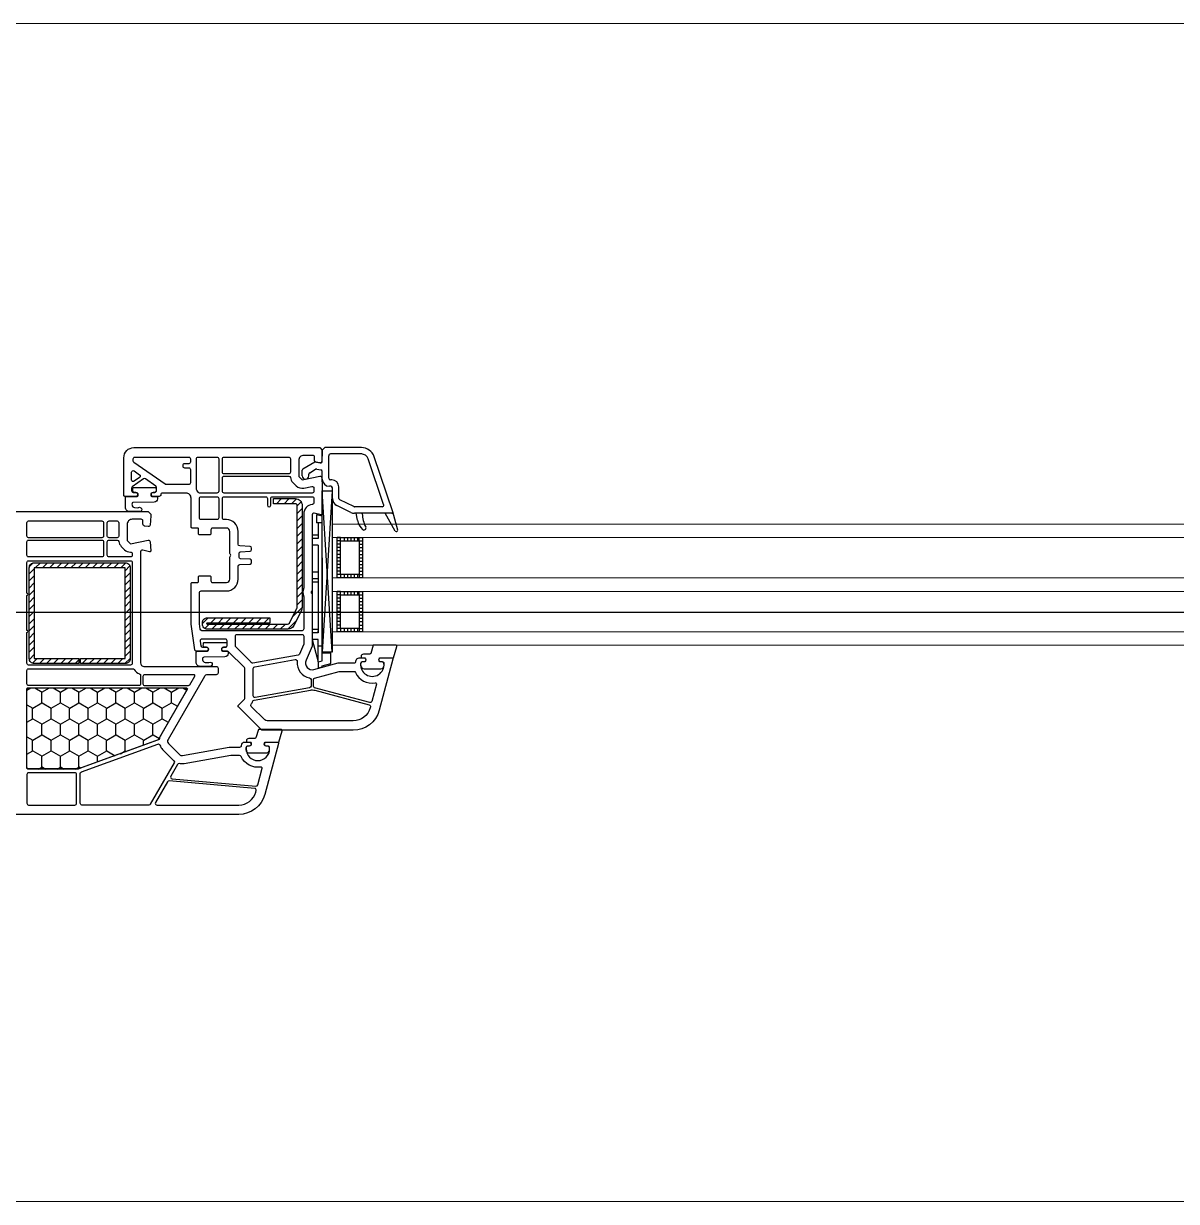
# Model space of a CAD drawing. Header units: millimetres. Extents: x 53645 to 137188, y 78097 to 135533.
# Drawn here: x 120690.3 to 121033, y 104278.9 to 104628.9 of the extents above; entities that cross this region are included whole.
import ezdxf

# ---------------------------------------------------------------- set-up
doc = ezdxf.new("R2010")
doc.units = ezdxf.units.MM
doc.linetypes.add('CONTI', pattern=[0])
doc.linetypes.add('GOST2.303 5', pattern=[24, 20, -1.5, 1, -1.5])
for name, color, linetype in [('axis_dim', 40, 'CONTI'), ('GASKET', 5, 'Continuous'), ('PVC', 7, 'Continuous'), ('STEEL', 5, 'Continuous')]:
    doc.layers.add(name, color=color, linetype=linetype)
doc.layers.add('doors_windows', color=4, linetype='Continuous', lineweight=5)

# ---------------------------------------------------------------- blocks, each defined once
blk = doc.blocks.new('*U52')
at = {"linetype": 'Continuous'}
h = blk.add_hatch(dxfattribs=at)
h.set_pattern_fill('HONEY', color=6, angle=-90, style=0)
h.set_pattern_definition([(270, (1272.3646, 52.6428), (-2.74963, -4.7625), [3.175, -6.35]), (150, (1272.3646, 52.6428), (-2.74963, 4.7625), [3.175, -6.35]), (210, (1272.3646, 52.6428), (-5.49926, -6e-07), [-6.35, 3.175])])
h.paths.add_polyline_path([(1143.99, -37.59, -0.57735), (1143.55, -36.84), (1151.24, -23.53, 0.079163), (1151.63, -22.5, -0.259107), (1151.95, -22.14), (1175.62, -13.52, -0.087489), (1175.79, -13.49), (1190.51, -13.49, -0.414214), (1191.01, -13.99), (1191.01, -37.09, -0.414214), (1190.51, -37.59)])
at = {"color": 1, "linetype": 'Continuous'}
for p, q in [((1103.23, -44.14), (1100.67, -44.82)), ((1100.67, -44.82), (1100.67, -47.87)), ((1104.43, -43.52), (1103.23, -43.85)), ((1103.23, -43.85), (1103.23, -44.14)), ((1104.43, -45.37), (1103.23, -45.65)), ((1104.43, -45.39), (1104.43, -43.52)), ((1104.43, -45.37), (1104.43, -51.97)), ((1106.23, -51.97), (1104.43, -45.37)), ((1100.67, -47.87), (1103.23, -47.87)), ((1103.23, -45.65), (1103.23, -88.61)), ((1104.43, -45.65), (1104.43, -51.97)), ((1103.23, -49.97), (1104.43, -49.97)), ((1103.23, -76.2), (1103.23, -52)), ((1104.43, -51.97), (1106.23, -51.97)), ((1106.23, -82.97), (1106.23, -51.97)), ((1104.43, -53.97), (1104.43, -54.57)), ((1104.43, -53.97), (1106.23, -53.97)), ((1104.43, -79.97), (1104.43, -53.97)), ((1104.43, -54.97), (1106.23, -54.97)), ((1104.43, -68.97), (1106.23, -68.97)), ((1104.43, -69.97), (1106.23, -69.97)), ((1104.43, -71.97), (1106.23, -71.97)), ((1104.43, -79.97), (1106.23, -79.97)), ((1104.43, -81.97), (1106.23, -81.97)), ((1104.43, -86.67), (1104.43, -81.97)), ((1104.43, -82.97), (1106.23, -82.97)), ((1103.23, -86.67), (1104.93, -86.67)), ((1104.93, -89.07), (1104.93, -86.67)), ((1103.23, -88.61), (1104.93, -89.07))]:
    blk.add_line(p, q, dxfattribs=at)
at = {"color": 1, "linetype": 'Continuous', "lineweight": 25}
for p, q in [((1100.25, -48.17), (1103.24, -96.18)), ((1100.25, -96.18), (1103.24, -48.17))]:
    blk.add_line(p, q, dxfattribs=at)
at = {"color": 5}
for p, q in [((1092.27, -55.28), (1091.27, -55.28)), ((1092.27, -55.28), (1092.27, -54.28)), ((1092.77, -55.28), (1092.77, -54.28)), ((1093.77, -55.28), (1093.77, -54.28)), ((1094.77, -55.28), (1094.77, -54.28)), ((1095.77, -55.28), (1095.77, -54.28)), ((1096.77, -55.28), (1096.77, -54.28)), ((1097.77, -55.28), (1097.77, -54.28)), ((1097.77, -55.28), (1098.77, -55.28)), ((1092.27, -56.28), (1091.27, -56.28)), ((1092.27, -57.28), (1091.27, -57.28)), ((1092.27, -58.28), (1091.27, -58.28)), ((1092.27, -59.28), (1091.27, -59.28)), ((1097.77, -56.28), (1098.77, -56.28)), ((1097.77, -57.28), (1098.77, -57.28)), ((1097.77, -58.28), (1098.77, -58.28)), ((1097.77, -59.28), (1098.77, -59.28)), ((1092.27, -60.28), (1091.27, -60.28)), ((1092.27, -61.28), (1091.27, -61.28)), ((1092.27, -62.28), (1091.27, -62.28)), ((1097.77, -60.28), (1098.77, -60.28)), ((1097.77, -61.28), (1098.77, -61.28)), ((1097.77, -62.28), (1098.77, -62.28)), ((1092.27, -63.28), (1091.27, -63.28)), ((1092.27, -64.28), (1091.27, -64.28)), ((1092.27, -65.28), (1091.27, -65.28)), ((1092.27, -65.28), (1091.27, -65.28)), ((1092.27, -66.28), (1091.27, -66.28)), ((1092.27, -65.28), (1092.27, -66.28)), ((1092.77, -66.28), (1092.77, -65.28)), ((1093.77, -66.28), (1093.77, -65.28)), ((1094.77, -66.28), (1094.77, -65.28)), ((1095.77, -66.28), (1095.77, -65.28)), ((1096.77, -66.28), (1096.77, -65.28)), ((1097.77, -63.28), (1098.77, -63.28)), ((1097.77, -64.28), (1098.77, -64.28)), ((1097.77, -65.28), (1098.77, -65.28)), ((1097.77, -65.28), (1098.77, -65.28)), ((1097.77, -65.28), (1097.77, -66.28)), ((1097.77, -66.28), (1098.77, -66.28)), ((1092.27, -71.28), (1091.27, -71.28)), ((1092.27, -72.28), (1091.27, -72.28)), ((1092.27, -73.28), (1091.27, -73.28)), ((1092.27, -71.28), (1092.27, -70.28)), ((1092.77, -71.28), (1092.77, -70.28)), ((1093.77, -71.28), (1093.77, -70.28)), ((1094.77, -71.28), (1094.77, -70.28)), ((1095.77, -71.28), (1095.77, -70.28)), ((1096.77, -71.28), (1096.77, -70.28)), ((1097.77, -71.28), (1097.77, -70.28)), ((1097.77, -71.28), (1098.77, -71.28)), ((1097.77, -72.28), (1098.77, -72.28)), ((1097.77, -73.28), (1098.77, -73.28)), ((1092.27, -74.28), (1091.27, -74.28)), ((1092.27, -75.28), (1091.27, -75.28)), ((1092.27, -76.28), (1091.27, -76.28)), ((1097.77, -74.28), (1098.77, -74.28)), ((1097.77, -75.28), (1098.77, -75.28)), ((1097.77, -76.28), (1098.77, -76.28)), ((1092.27, -77.28), (1091.27, -77.28)), ((1092.27, -78.28), (1091.27, -78.28)), ((1092.27, -79.28), (1091.27, -79.28)), ((1092.27, -80.28), (1091.27, -80.28)), ((1097.77, -77.28), (1098.77, -77.28)), ((1097.77, -78.28), (1098.77, -78.28)), ((1097.77, -79.28), (1098.77, -79.28)), ((1097.77, -80.28), (1098.77, -80.28)), ((1092.27, -81.28), (1091.27, -81.28)), ((1092.27, -81.28), (1091.27, -81.28)), ((1092.27, -82.28), (1091.27, -82.28)), ((1092.27, -81.28), (1092.27, -82.28)), ((1092.77, -82.28), (1092.77, -81.28)), ((1093.77, -82.28), (1093.77, -81.28)), ((1094.77, -82.28), (1094.77, -81.28)), ((1095.77, -82.28), (1095.77, -81.28)), ((1096.77, -82.28), (1096.77, -81.28)), ((1097.77, -81.28), (1098.77, -81.28)), ((1097.77, -81.28), (1098.77, -81.28)), ((1097.77, -81.28), (1097.77, -82.28)), ((1097.77, -82.28), (1098.77, -82.28))]:
    blk.add_line(p, q, dxfattribs=at)
blk.add_lwpolyline([(1143.64, -37.59, -0.57735), (1143.38, -37.14), (1152.01, -22.19, -0.176327), (1152.17, -22.06), (1175.66, -13.51, -0.087489), (1175.76, -13.49), (1190.71, -13.49, -0.414214), (1191.01, -13.79), (1191.01, -37.29, -0.414214), (1190.71, -37.59)], format="xyb", close=True)
at = {"color": 1, "linetype": 'Continuous', "lineweight": 25}
blk.add_lwpolyline([(1100.25, -50.18), (1100.25, -48.17), (1103.24, -48.17), (1103.24, -96.18), (1100.25, -96.18)], close=True, dxfattribs=at)
at = {"color": 5}
for points in [[(1098.77, -66.28), (1091.27, -66.28), (1091.27, -54.28), (1098.77, -54.28)], [(1097.77, -65.28), (1092.27, -65.28), (1092.27, -55.28), (1097.77, -55.28)], [(1098.77, -82.28), (1091.27, -82.28), (1091.27, -70.28), (1098.77, -70.28)], [(1097.77, -81.28), (1092.27, -81.28), (1092.27, -71.28), (1097.77, -71.28)]]:
    blk.add_lwpolyline(points, close=True, dxfattribs=at)
at = {"layer": 'doors_windows', "color": 5}
for points in [[(668, -50.28), (1100.25, -50.28), (1100.25, -54.28), (668, -54.28)], [(668, -66.28), (1100.25, -66.28), (1100.25, -70.28), (668, -70.28)], [(668, -82.28), (1100.25, -82.28), (1100.25, -86.28), (668, -86.28)]]:
    blk.add_lwpolyline(points, close=True, dxfattribs=at)
at = {"layer": 'GASKET'}
for p, q in [((1080.8, -84.5), (1082.24, -89.88)), ((1081.53, -84.2), (1084.53, -89.5)), ((1092.78, -87.48), (1093.14, -89.5))]:
    blk.add_line(p, q, dxfattribs=at)
at = {"layer": 'GASKET', "color": 5, "linetype": 'Continuous'}
for points in [[(1125.09, -22.56, 0.414214), (1125.79, -21.86), (1125.79, -21.76, 0.414214), (1125.49, -21.46), (1124.64, -21.46), (1124.47, -21.16, -0.57735), (1124.99, -20.26), (1125.44, -20.26, 0.414214), (1125.94, -19.76), (1125.94, -19.46, 0.020024), (1125.92, -19.18, 0.390947), (1124.93, -18.26), (1119.94, -18.26, 0.390947), (1118.95, -19.18), (1118.94, -19.46), (1118.94, -19.76, 0.414214), (1119.44, -20.26), (1119.89, -20.26, -0.57735), (1120.41, -21.16), (1120.23, -21.46), (1116.19, -21.46), (1115.17, -24.85, 0.502334), (1115.46, -25.23), (1122.22, -25.23), (1122.95, -22.8, -0.349418), (1123.24, -22.56)], [(1090.99, -47.61, 0.414214), (1091.69, -46.91), (1091.69, -46.81, 0.414214), (1091.39, -46.51), (1090.54, -46.51), (1090.37, -46.21, -0.57735), (1090.89, -45.31), (1091.34, -45.31, 0.414214), (1091.84, -44.81), (1091.84, -44.51, 0.020024), (1091.82, -44.23, 0.390947), (1090.83, -43.31), (1085.84, -43.31, 0.390947), (1084.85, -44.23), (1084.84, -44.51), (1084.84, -44.81, 0.414214), (1085.34, -45.31), (1085.79, -45.31, -0.57735), (1086.31, -46.21), (1086.13, -46.51), (1082.09, -46.51), (1081.07, -49.9, 0.502334), (1081.36, -50.28), (1088.12, -50.28), (1088.85, -47.85, -0.349418), (1089.14, -47.61)], [(1138.11, -49.68, -0.414214), (1138.61, -50.18, -0.054959), (1138.52, -50.94, -0.351258), (1138.33, -51.1), (1131.89, -51.1, -0.351258), (1131.69, -50.94, -0.054959), (1131.61, -50.18, -0.414214), (1132.11, -49.68), (1132.56, -49.68, 0.57735), (1133.08, -48.78), (1132.9, -48.48), (1131.44, -48.48, -0.414214), (1131.24, -48.28), (1131.24, -47.81, -0.407864), (1132.22, -46.81), (1138.43, -46.68, 0.433601), (1138.82, -46.24), (1138.79, -45.92, 0.363714), (1138.06, -45.19), (1137.1, -45.11, 0.169782), (1136.91, -45.16, -1.241435), (1136.46, -43.99), (1139.55, -43.99, -0.414214), (1140.75, -45.19), (1140.75, -48.18, -0.414214), (1140.45, -48.48), (1137.31, -48.48), (1137.14, -48.78, 0.57735), (1137.66, -49.68)], [(1159.09, -95.68, -0.414214), (1159.59, -96.18, -0.054959), (1159.51, -96.94, -0.351258), (1159.31, -97.1), (1152.87, -97.1, -0.351258), (1152.68, -96.94, -0.054959), (1152.59, -96.18, -0.414214), (1153.09, -95.68), (1153.54, -95.68, 0.57735), (1154.06, -94.78), (1153.89, -94.48), (1152.43, -94.48, -0.414214), (1152.23, -94.28), (1152.23, -93.81, -0.407864), (1153.21, -92.81), (1159.42, -92.68, 0.433601), (1159.81, -92.24), (1159.78, -91.92, 0.363714), (1159.05, -91.19), (1158.09, -91.11, 0.169782), (1157.89, -91.16, -1.241435), (1157.44, -89.99), (1160.53, -89.99, -0.414214), (1161.73, -91.19), (1161.73, -94.18, -0.414214), (1161.43, -94.48), (1158.3, -94.48), (1158.12, -94.78, 0.57735), (1158.64, -95.68)]]:
    blk.add_lwpolyline(points, format="xyb", close=True, dxfattribs=at)
at = {"layer": 'GASKET'}
for centre, radius, start, end in [((1081.19, -84.4), 0.4, 29.4867, 195), ((1090.83, -85.1), 0.6, 47.514, 209.42), ((1083.34, -89.32), 8, 0, 29.42), ((1087.86, -88.34), 5, 10, 47.514)]:
    blk.add_arc(centre, radius, start, end, dxfattribs=at)
at = {"layer": 'PVC'}
for p, q in [((1082.23, -89.8), (1082.23, -89.8)), ((1082.24, -89.9), (1087.81, -106.29)), ((1082.53, -89.5), (1093.68, -89.5)), ((1091.34, -89.32), (1091.34, -89.5)), ((1094.73, -89.74), (1098.88, -91.76)), ((1084.99, -92.06), (1089.61, -105.68)), ((1085.46, -91.4), (1093.68, -91.4)), ((1093.89, -91.45), (1098.05, -93.47)), ((1098.33, -93.92), (1098.33, -97.3)), ((1100.23, -93.92), (1100.23, -97)), ((1100.73, -97.5), (1101.13, -97.5)), ((1100.43, -99.4), (1100.83, -99.4)), ((1101.33, -99.9), (1101.33, -106.6)), ((1103.23, -99.6), (1103.23, -101.91)), ((1107.23, -100.65), (1107.23, -101.11)), ((1109.23, -100.65), (1109.23, -102.27)), ((1103.23, -104.96), (1103.23, -108.25)), ((1104.88, -102.62), (1103.64, -102.4)), ((1105.43, -104.75), (1103.82, -104.47)), ((1106.98, -101.55), (1105.22, -102.56)), ((1108.98, -102.7), (1105.43, -104.75)), ((1091.5, -107.1), (1100.83, -107.1)), ((1102.48, -109), (1103.23, -108.25)), ((1091.59, -109), (1102.48, -109))]:
    blk.add_line(p, q, dxfattribs=at)
blk.add_lwpolyline([(1199.73, -90), (1154.98, -90), (1154.23, -89.25), (1154.23, -88.75), (1154.41, -85.97, -0.446275), (1155, -85.51), (1156.12, -85.7, -0.36397), (1156.53, -86.2), (1156.53, -87.2, 0.414214), (1157.03, -87.7), (1159.73, -87.7, 0.414214), (1161.23, -86.2), (1161.23, -81.43), (1160.23, -80.43), (1155.01, -81.49, -0.454146), (1154.41, -81.03), (1154.23, -78.32, -0.51393), (1154.61, -78.01), (1156.6, -78.54, 0.493145), (1157.23, -78.06), (1157.23, -45, 0.414214), (1156.23, -44), (1134.73, -44, -0.414214), (1134.23, -43.5), (1134.23, -42, -0.414214), (1134.73, -41.5), (1137.43, -41.5, 0.267949), (1138.29, -41), (1149.09, -22.29, 0.339454), (1148.94, -21.09), (1145.65, -17.8, 0.245592), (1144.76, -17.52), (1130.93, -19.95, -0.043661), (1130.41, -20), (1127.73, -20, 0.414214), (1127.23, -20.5, -0.414214), (1126.23, -21.5), (1124.58, -21.5), (1124.41, -21.2, -0.57735), (1124.93, -20.3), (1125.38, -20.3, 0.414214), (1125.88, -19.8), (1125.88, -19.5, 1), (1118.88, -19.5), (1118.88, -19.8, 0.414214), (1119.38, -20.3), (1119.83, -20.3, -0.57735), (1120.35, -21.2), (1120.17, -21.5), (1116.53, -21.5, -0.493145), (1116.24, -21.12), (1120.31, -5.93, -0.339454), (1128.04, 0), (1199.73, 0, -0.414214)], format="xyb", dxfattribs=at)
for points in [[(1152.36, -2.8), (1128.04, -2.8, 0.339454), (1123.01, -6.65), (1122.89, -7.12, 0.466308), (1123.33, -7.75), (1148.75, -9.97, 0.291473), (1149.23, -9.72), (1152.8, -3.55, 0.57735)], [(1174.68, -2.8, -0.414214), (1175.18, -3.3), (1175.18, -12.18, -0.315299), (1174.85, -12.65), (1152.16, -20.91, -0.415199), (1151.52, -20.61, 0.110369), (1150.7, -19.32), (1147.34, -15.95, -0.339454), (1147.26, -15.35), (1154.35, -3.05, -0.267949), (1154.79, -2.8)], [(1176.28, -3.3), (1176.28, -11.9, 0.414214), (1176.78, -12.4), (1190.53, -12.4, 0.414214), (1191.03, -11.9), (1191.03, -3.3, 0.414214), (1190.53, -2.8), (1176.78, -2.8, 0.414214)], [(1147.9, -10.6), (1122.97, -8.42, 0.36397), (1122.44, -8.79), (1121.13, -13.7, 0.546119), (1121.47, -14.08, -0.339137), (1127.38, -17.21, 0.293253), (1127.83, -17.5), (1130.45, -17.5), (1144.33, -15.05, -0.100742), (1145.72, -15.09, 0.329802), (1146.27, -14.85), (1148.29, -11.35, 0.548619)], [(1175.73, -13.5), (1190.53, -13.5, -0.414214), (1191.03, -14), (1191.03, -37.1, -0.414214), (1190.53, -37.6), (1144.01, -37.6, -0.57735), (1143.58, -36.85), (1151.26, -23.54, 0.079163), (1151.65, -22.51, -0.259107), (1151.97, -22.15)], [(1156.03, -38.3), (1143.03, -38.3, 0.267949), (1142.59, -38.55), (1141.15, -41.05, 0.57735), (1141.41, -41.5), (1156.03, -41.5, 0.414214), (1156.53, -41), (1156.53, -38.8, 0.414214)], [(1190.53, -38.3, -0.414214), (1191.03, -38.8), (1191.03, -42.8, -0.414214), (1190.53, -43.3), (1159.57, -43.3, -0.252264), (1159.15, -43.08, 0.152167), (1157.54, -41.76, -0.305615), (1157.23, -41.29), (1157.23, -38.8, -0.414214), (1157.73, -38.3)], [(1190.53, -44.4, -0.414214), (1191.03, -44.9), (1191.03, -54.1, 1), (1191.03, -54.7), (1191.03, -65.1, 1), (1191.03, -65.7), (1191.03, -74.9, -0.414214), (1190.53, -75.4), (1160.23, -75.4, -0.414214), (1159.73, -74.9), (1159.73, -44.9, -0.414214), (1160.23, -44.4)], [(1166.63, -76.5, -0.414214), (1167.13, -77), (1167.13, -81, -0.414214), (1166.63, -81.5), (1164.2, -81.5, -0.372896), (1163.7, -81.07, 0.161969), (1163, -79.66), (1162, -78.66, 0.198912), (1160.23, -77.93, -0.414214), (1159.73, -77.43), (1159.73, -77, -0.414214), (1160.23, -76.5)], [(1190.53, -76.5, -0.414214), (1191.03, -77), (1191.03, -81, -0.414214), (1190.53, -81.5), (1168.73, -81.5, -0.414214), (1168.23, -81), (1168.23, -77, -0.414214), (1168.73, -76.5)], [(1166.63, -82.2, -0.414214), (1167.13, -82.7), (1167.13, -86.7, -0.414214), (1166.63, -87.2), (1164.23, -87.2, -0.414214), (1163.73, -86.7), (1163.73, -82.7, -0.414214), (1164.23, -82.2)], [(1190.53, -82.2, -0.414214), (1191.03, -82.7), (1191.03, -86.7, -0.414214), (1190.53, -87.2), (1168.73, -87.2, -0.414214), (1168.23, -86.7), (1168.23, -82.7, -0.414214), (1168.73, -82.2)]]:
    blk.add_lwpolyline(points, format="xyb", close=True, dxfattribs=at)
at = {"layer": 'PVC', "linetype": 'Continuous', "lineweight": 25}
for points in [[(1103.98, -109), (1103.23, -108.25), (1103.23, -107.75), (1103.41, -104.97, -0.446275), (1104, -104.51), (1105.12, -104.7, -0.36397), (1105.53, -105.2), (1105.53, -106.2, 0.414214), (1106.03, -106.7), (1108.73, -106.7, 0.414214), (1110.23, -105.2), (1110.23, -100.43), (1109.23, -99.43), (1104.01, -100.49, -0.454146), (1103.41, -100.03), (1103.24, -97.41, -0.016582), (1103.23, -97.21), (1103.23, -89.3, -0.493145), (1103.61, -89.01), (1105.6, -89.54, 0.493145), (1106.23, -89.06), (1106.23, -66.71, -0.201513), (1106.38, -66.36, 0.420084), (1106.38, -65.64, -0.201513), (1106.23, -65.29), (1106.23, -50), (1108.06, -45.8, 0.628383), (1105.71, -43.07), (1098.5, -45), (1093.73, -45, 0.414214), (1093.23, -45.5, -0.414214), (1092.23, -46.5), (1090.58, -46.5), (1090.41, -46.2, -0.57735), (1090.93, -45.3), (1091.36, -45.3, 0.38517), (1091.86, -44.85, 1.105542), (1084.9, -44.85, 0.38517), (1085.39, -45.3), (1085.83, -45.3, -0.57735), (1086.35, -46.2), (1086.17, -46.5), (1082.53, -46.5, -0.493145), (1082.24, -46.12), (1086.31, -30.93, -0.339454), (1094.04, -25), (1120.81, -25, -0.198912), (1121.52, -25.29), (1128.08, -31.85, -0.414214), (1128.08, -32.56), (1126.37, -34.27, 0.198912), (1126.23, -34.62), (1126.23, -43.29, 0.198912), (1126.37, -43.65), (1131.08, -48.35, 0.198912), (1131.44, -48.5), (1132.87, -48.5), (1133.05, -48.8, -0.57735), (1132.53, -49.7), (1132.03, -49.7, 0.414214), (1131.53, -50.2), (1131.53, -51.6, 0.414214), (1132.03, -52.1), (1139.02, -52.1, 0.455633), (1139.51, -51.53), (1139.32, -50.13, 0.373972), (1138.82, -49.7), (1137.63, -49.7, -0.57735), (1137.11, -48.8), (1137.28, -48.5), (1140.67, -48.5, -0.373885), (1141.16, -48.93), (1142.23, -56.5), (1142.23, -68.6, -0.414214), (1141.93, -68.9), (1140.33, -68.9, 0.414214), (1140.03, -69.2), (1140.03, -70.6, -0.414214), (1139.73, -70.9), (1136.63, -70.9, -0.414214), (1136.33, -70.6), (1136.33, -69.4, 0.414214), (1135.83, -68.9), (1131.73, -68.9, 0.414214), (1130.73, -69.9), (1130.73, -76.29, -0.201513), (1130.58, -76.64, 0.420084), (1130.58, -77.36, -0.201513), (1130.73, -77.71), (1130.73, -84.1, 0.414214), (1131.73, -85.1), (1135.83, -85.1, 0.414214), (1136.33, -84.6), (1136.33, -83.4, -0.414214), (1136.63, -83.1), (1139.73, -83.1, -0.414214), (1140.03, -83.4), (1140.03, -84.8, 0.414214), (1140.33, -85.1), (1141.93, -85.1, -0.414214), (1142.23, -85.4), (1142.23, -94, 0.414214), (1143.73, -95.5), (1150.73, -95.5, 0.414214), (1151.23, -95, -0.414214), (1151.73, -94.5), (1153.87, -94.5), (1154.05, -94.8, -0.57735), (1153.53, -95.7), (1153.03, -95.7, 0.414214), (1152.53, -96.2), (1152.53, -97.17, 0.244698), (1152.74, -97.58), (1155.79, -99.72, 0.315299), (1156.37, -99.72), (1159.72, -97.37, 0.244698), (1159.93, -96.96), (1159.93, -96.2, 0.414214), (1159.43, -95.7), (1158.63, -95.7, -0.57735), (1158.11, -94.8), (1158.28, -94.5), (1161.93, -94.5, -0.414214), (1162.23, -94.8), (1162.23, -106, -0.414214), (1159.23, -109)], [(1106.75, -36.95, -0.109518), (1105.45, -36.9), (1089.29, -32.57, -0.414214), (1088.93, -31.95), (1089.01, -31.65, -0.339454), (1094.04, -27.8), (1119.65, -27.8, -0.198912), (1120.36, -28.09), (1124.35, -32.08, -0.382222), (1124.39, -32.75, 0.088112), (1123.88, -33.67, -0.274835), (1123.5, -34)], [(1093.83, -42.5, -0.293253), (1093.38, -42.21, 0.339137), (1087.47, -39.08, -0.546119), (1087.13, -38.7), (1088.49, -33.6, -0.414214), (1089.11, -33.24), (1105.51, -37.64, -0.339454), (1105.88, -38.12), (1105.88, -40.05, -0.339454), (1105.51, -40.53), (1098.24, -42.48, -0.065543), (1098.11, -42.5)], [(1111.29, -46.01, -0.498043), (1110.7, -45.46, 0.394481), (1106.99, -40.57, -0.365019), (1106.58, -40.07), (1106.58, -38.12, -0.36397), (1106.99, -37.62), (1123.14, -34.77, -0.466308), (1123.73, -35.27), (1123.73, -43.39, -0.36397), (1123.32, -43.89)], [(1109.23, -53.5, -0.414214), (1108.73, -53), (1108.73, -50.63, -0.103244), (1108.77, -50.43), (1110.01, -47.58, -0.251284), (1110.39, -47.28), (1123.85, -44.91, -0.28183), (1124.33, -45.1, 0.034736), (1124.61, -45.41), (1128.88, -49.69, -0.198912), (1129.03, -50.04), (1129.03, -53, -0.414214), (1128.53, -53.5)], [(1120.03, -94.4, -0.414214), (1119.53, -93.9), (1119.53, -91.9, 1), (1118.53, -91.9), (1118.53, -93.9, -0.414214), (1118.03, -94.4), (1106.23, -94.4, -0.414214), (1105.73, -93.9), (1105.73, -92.61, -0.387795), (1106.18, -92.11, 0.387795), (1108.73, -89.32), (1108.73, -67.31, 0.229416), (1108.73, -64.69), (1108.73, -55.1, -0.414214), (1109.23, -54.6), (1139, -54.6, -0.373972), (1139.5, -55.03), (1139.72, -56.64, -0.034844), (1139.73, -56.71), (1139.73, -65.9, -0.414214), (1139.23, -66.4), (1131.73, -66.4, 0.414214), (1128.23, -69.9), (1128.23, -73.72, -0.39896), (1127.75, -74.22), (1124.7, -74.38, 0.39896), (1124.23, -74.87), (1124.23, -75.31, 0.39896), (1124.7, -75.8), (1127.5, -75.95, -0.442836), (1127.96, -76.52, 0.074681), (1127.96, -77.48, -0.442836), (1127.5, -78.05), (1124.7, -78.2, 0.39896), (1124.23, -78.69), (1124.23, -79.13, 0.39896), (1124.7, -79.62), (1127.75, -79.78, -0.39896), (1128.23, -80.28), (1128.23, -84.1, 0.414214), (1131.73, -87.6), (1132.43, -87.6, -0.414214), (1132.93, -88.1), (1132.93, -93.9, -0.414214), (1132.43, -94.4)], [(1134.53, -94.4, -0.414214), (1134.03, -93.9), (1134.03, -88.1, -0.414214), (1134.53, -87.6), (1139.23, -87.6, -0.414214), (1139.73, -88.1), (1139.73, -93.9, -0.414214), (1139.23, -94.4)], [(1113.2, -100.5, -0.372896), (1112.7, -100.07, 0.161969), (1112, -98.66), (1111, -97.66, 0.251647), (1108.73, -96.98), (1106.33, -97.47, -0.4743), (1105.73, -96.98), (1105.73, -96, -0.414214), (1106.23, -95.5), (1132.43, -95.5, -0.414214), (1132.93, -96), (1132.93, -100, -0.414214), (1132.43, -100.5)], [(1134.53, -106.2, -0.414214), (1134.03, -105.7), (1134.03, -96, -0.414214), (1134.53, -95.5), (1139.7, -95.5, -0.284915), (1140.15, -95.78, 0.045769), (1140.53, -96.4, -0.162278), (1140.63, -96.7), (1140.63, -105.7, -0.414214), (1140.13, -106.2)], [(1142.93, -106.2, -0.414214), (1142.43, -105.7), (1142.43, -104.7, -0.414214), (1142.93, -104.2), (1144.23, -104.2, 0.414214), (1144.73, -103.7), (1144.73, -103.5, 0.414214), (1144.23, -103), (1142.93, -103, -0.414214), (1142.43, -102.5), (1142.43, -98.49, -0.436376), (1142.97, -97.99, 0.01877), (1143.23, -98), (1149.69, -98, -0.153915), (1149.98, -98.09), (1159.22, -104.56, -0.244698), (1159.43, -104.97), (1159.43, -105.7, -0.414214), (1158.93, -106.2)], [(1113.23, -106.2, -0.414214), (1112.73, -105.7), (1112.73, -101.7, -0.414214), (1113.23, -101.2), (1132.43, -101.2, -0.414214), (1132.93, -101.7), (1132.93, -105.7, -0.414214), (1132.43, -106.2)], [(1157.54, -100.94, -0.520567), (1157.54, -100.12), (1159.14, -98.99, -0.606815), (1159.93, -99.4), (1159.93, -101.65, -0.606815), (1159.14, -102.06)]]:
    blk.add_lwpolyline(points, format="xyb", close=True, dxfattribs=at)
at = {"layer": 'PVC'}
for centre, radius, start, end in [((1082.53, -89.8), 0.3, 90, 198.7481), ((1093.68, -91.9), 2.4, 64.0795, 90), ((1085.46, -91.9), 0.5, 90, 198.7481), ((1093.68, -91.9), 0.5, 64.0795, 90), ((1097.83, -93.92), 0.5, 0, 64.0795), ((1097.83, -93.92), 2.4, 0, 64.0795), ((1100.43, -97.3), 2.1, 180, 270), ((1100.73, -97), 0.5, 180, 270), ((1101.13, -99.6), 2.1, 0, 90), ((1100.83, -99.9), 0.5, 0, 90), ((1106.73, -101.11), 0.5, 300, 0), ((1108.23, -100.65), 1, 0, 180), ((1103.73, -101.91), 0.5, 180, 260), ((1103.73, -104.96), 0.5, 80, 180), ((1104.97, -102.13), 0.5, 260, 300), ((1108.73, -102.27), 0.5, 300, 0), ((1091.59, -105), 4, 198.7481, 270), ((1091.59, -105), 2.1, 198.7481, 270), ((1100.83, -106.6), 0.5, 270, 0)]:
    blk.add_arc(centre, radius, start, end, dxfattribs=at)
at = {"layer": 'STEEL', "color": 5, "linetype": 'Continuous'}
for p, q in [((1161.88, -44.8), (1160.33, -46.36)), ((1164.01, -44.8), (1162.51, -46.3)), ((1166.13, -44.8), (1164.63, -46.3)), ((1168.25, -44.8), (1166.75, -46.3)), ((1170.37, -44.8), (1168.87, -46.3)), ((1172.49, -44.8), (1170.99, -46.3)), ((1174.61, -44.8), (1173.11, -46.3)), ((1176.73, -44.8), (1175.58, -45.95)), ((1178.86, -44.8), (1177.36, -46.3)), ((1180.98, -44.8), (1179.48, -46.3)), ((1183.1, -44.8), (1181.6, -46.3)), ((1185.22, -44.8), (1183.72, -46.3)), ((1187.34, -44.8), (1185.84, -46.3)), ((1189.36, -44.9), (1187.96, -46.3)), ((1161.83, -46.98), (1160.33, -48.48)), ((1190.31, -46.07), (1188.83, -47.55)), ((1190.33, -48.17), (1188.83, -49.67)), ((1161.83, -49.1), (1160.33, -50.6)), ((1161.83, -51.22), (1160.33, -52.72)), ((1190.33, -50.3), (1188.83, -51.8)), ((1190.33, -52.42), (1188.83, -53.92)), ((1113.45, -55.03), (1110.97, -57.51)), ((1115.71, -55.03), (1114.21, -56.53)), ((1117.97, -55.03), (1116.47, -56.53)), ((1120.24, -55.03), (1118.74, -56.53)), ((1122.5, -55.03), (1121, -56.53)), ((1124.76, -55.03), (1123.26, -56.53)), ((1127.02, -55.03), (1125.52, -56.53)), ((1129.29, -55.03), (1127.79, -56.53)), ((1131.55, -55.03), (1130.05, -56.53)), ((1133.81, -55.03), (1132.31, -56.53)), ((1136.08, -55.03), (1134.58, -56.53)), ((1138.13, -55.24), (1136.84, -56.53)), ((1161.83, -53.34), (1160.33, -54.84)), ((1161.83, -55.46), (1160.33, -56.96)), ((1190.33, -54.54), (1188.83, -56.04)), ((1112.06, -58.68), (1109.21, -61.53)), ((1120.65, -56.87), (1119.07, -58.45)), ((1122.92, -56.87), (1121.34, -58.45)), ((1125.18, -56.87), (1123.6, -58.45)), ((1127.44, -56.87), (1125.86, -58.45)), ((1129.7, -56.87), (1128.12, -58.45)), ((1131.97, -56.87), (1130.39, -58.45)), ((1134.23, -56.87), (1132.65, -58.45)), ((1136.49, -56.87), (1134.91, -58.45)), ((1138.85, -56.78), (1137.18, -58.45)), ((1161.83, -57.58), (1160.33, -59.08)), ((1190.33, -56.66), (1188.83, -58.16)), ((1190.33, -58.78), (1188.83, -60.28)), ((1110.71, -62.3), (1109.21, -63.8)), ((1161.83, -59.7), (1160.33, -61.2)), ((1161.83, -61.83), (1160.33, -63.33)), ((1190.33, -60.9), (1188.83, -62.4)), ((1110.71, -64.56), (1109.21, -66.06)), ((1161.83, -63.95), (1160.33, -65.45)), ((1161.83, -66.07), (1160.33, -67.57)), ((1190.33, -63.02), (1188.83, -64.52)), ((1190.33, -65.15), (1188.83, -66.65)), ((1110.71, -66.82), (1109.21, -68.32)), ((1110.71, -69.08), (1109.21, -70.58)), ((1161.83, -68.19), (1160.33, -69.69)), ((1190.33, -67.27), (1188.83, -68.77)), ((1190.33, -69.39), (1188.83, -70.89)), ((1110.71, -71.35), (1109.21, -72.85)), ((1161.83, -70.31), (1160.33, -71.81)), ((1161.83, -72.43), (1160.43, -73.83)), ((1163.08, -73.3), (1161.6, -74.78)), ((1165.2, -73.3), (1163.7, -74.8)), ((1167.33, -73.3), (1165.83, -74.8)), ((1169.45, -73.3), (1167.95, -74.8)), ((1171.57, -73.3), (1170.07, -74.8)), ((1173.69, -73.3), (1172.19, -74.8)), ((1175.81, -73.3), (1174.31, -74.8)), ((1177.93, -73.3), (1176.43, -74.8)), ((1180.05, -73.3), (1178.55, -74.8)), ((1182.18, -73.3), (1180.68, -74.8)), ((1184.3, -73.3), (1182.8, -74.8)), ((1186.42, -73.3), (1184.92, -74.8)), ((1188.54, -73.3), (1187.04, -74.8)), ((1190.33, -71.51), (1188.83, -73.01)), ((1110.71, -73.61), (1109.21, -75.11)), ((1110.71, -75.87), (1109.21, -77.37)), ((1190.28, -73.68), (1189.21, -74.75)), ((1110.71, -78.13), (1109.21, -79.63)), ((1110.71, -80.4), (1109.21, -81.9)), ((1110.71, -82.66), (1109.21, -84.16)), ((1110.71, -84.92), (1109.21, -86.42)), ((1110.71, -87.19), (1109.21, -88.69)), ((1110.71, -89.45), (1109.21, -90.95)), ((1110.71, -91.71), (1109.52, -92.9)), ((1112.35, -92.33), (1110.88, -93.8)), ((1114.61, -92.33), (1113.11, -93.83)), ((1116.88, -92.33), (1115.38, -93.83)), ((1117.71, -93.76), (1117.64, -93.83))]:
    blk.add_line(p, q, dxfattribs=at)
blk.add_lwpolyline([(1175.58, -46.3), (1175.58, -44.8), (1188.83, -44.8, -0.414214), (1190.33, -46.3), (1190.33, -73.3, -0.414214), (1188.83, -74.8), (1161.83, -74.8, -0.414214), (1160.33, -73.3), (1160.33, -46.3, -0.414214), (1161.83, -44.8), (1175.08, -44.8), (1175.08, -46.3), (1161.83, -46.3), (1161.83, -73.3), (1188.83, -73.3), (1188.83, -46.3)], format="xyb", close=True, dxfattribs=at)
at = {"layer": 'STEEL', "linetype": 'Continuous'}
blk.add_lwpolyline([(1109.21, -91.83), (1109.21, -61.5, -0.116434), (1109.42, -60.61), (1111.65, -56.13, -0.284079), (1113.44, -55.03), (1137.35, -55.03, -0.414214), (1138.85, -56.53), (1138.85, -56.95, -0.414214), (1137.35, -58.45), (1118.85, -58.45), (1118.85, -56.87), (1137.45, -56.87, 0.940252), (1137.47, -56.53), (1113.57, -56.53, 0.228035), (1113, -56.81), (1110.76, -61.28, 0.116434), (1110.71, -61.5), (1110.71, -91.83, 0.414214), (1111.21, -92.33), (1117.71, -92.33), (1117.71, -93.83), (1111.21, -93.83, -0.414214)], format="xyb", close=True, dxfattribs=at)

msp = doc.modelspace()

# ---------------------------------------------------------------- linework, layer by layer
at = {"layer": 'axis_dim', "linetype": 'GOST2.303 5', "lineweight": 25, "ltscale": 100}
msp.add_lwpolyline([(127181.85, 104453.94), (108766.7, 104453.94)], dxfattribs=at)
at = {"layer": 'doors_windows', "lineweight": 20, "ltscale": 50}
msp.add_lwpolyline([(120682.32, 104628.94), (121882.32, 104628.94), (121882.32, 104278.94), (120682.32, 104278.94)], close=True, dxfattribs=at)

# ---------------------------------------------------------------- block references
at = {"ltscale": 100, "rotation": 180}
msp.add_blockref('*U52', (121882.32, 104393.94), dxfattribs=at)

doc.saveas('drawing.dxf')
